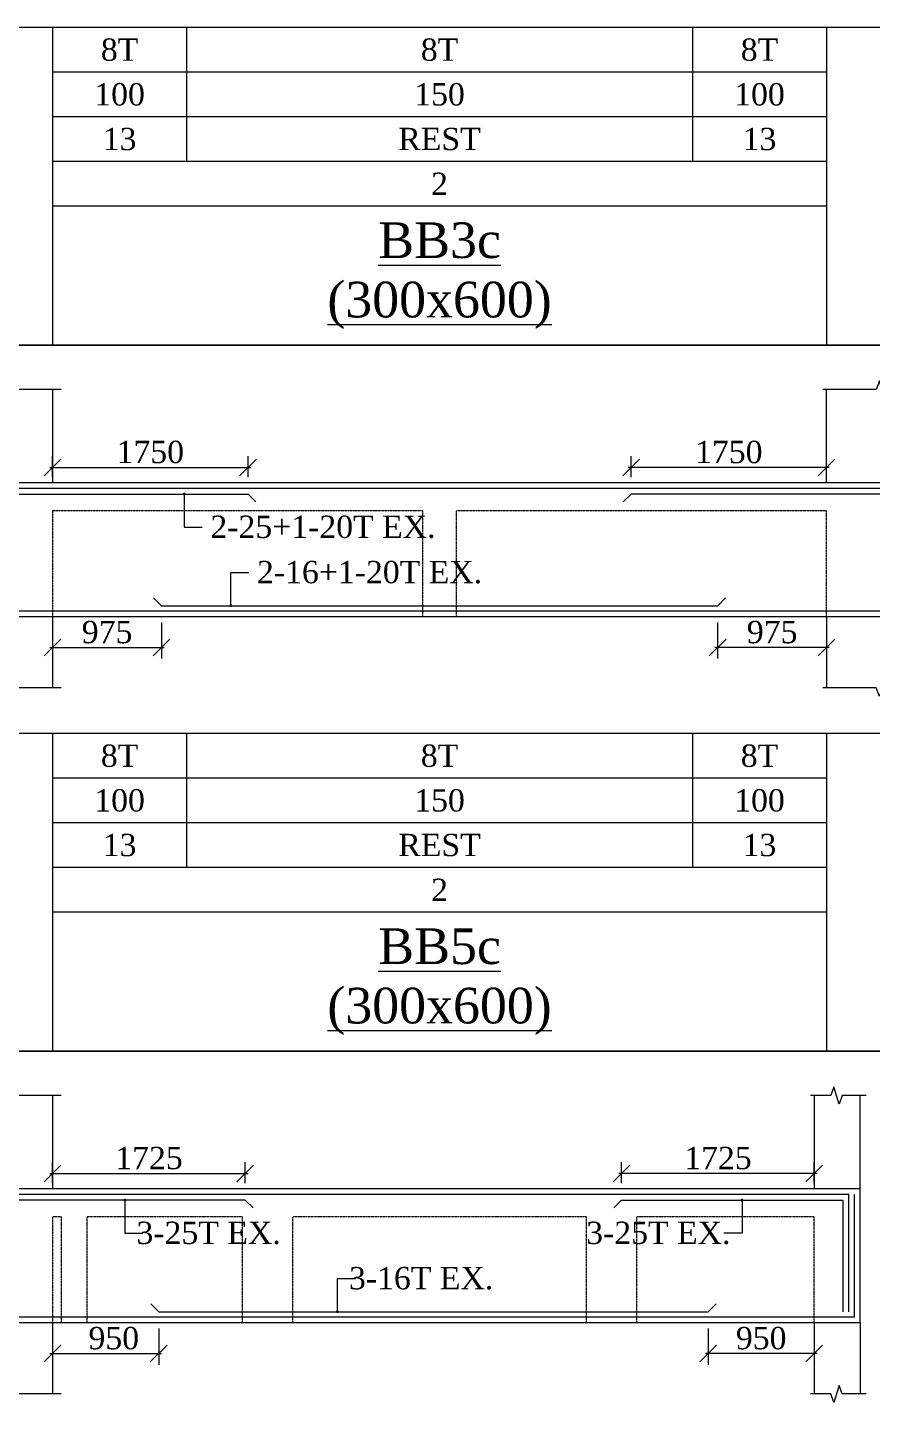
# Model space of a CAD drawing. Header units: inches. Extents: x 11017527 to 11245450, y -2821070 to -2693013.
# Drawn here: x 11069366 to 11076924, y -2715480 to -2703165 of the extents above; entities that cross this region are included whole.
import ezdxf
from ezdxf.enums import TextEntityAlignment as Align

# ---------------------------------------------------------------- set-up
doc = ezdxf.new("R2010")
doc.units = ezdxf.units.IN
doc.header["$LTSCALE"] = 0.5
doc.header["$MEASUREMENT"] = 0
doc.linetypes.add('HIDDEN', pattern=[9.525, 6.35, -3.175])
doc.layers.get('0').update_dxf_attribs({"lineweight": 0})
for name, color, linetype, lineweight in [('S-CUT OUT LINE', 9, 'Continuous', 9), ('S-DIM L.S.', 4, 'Continuous', 9), ('S-L.S.SECTION', 5, 'Continuous', 9), ('S-L.S.SLAB LINE', 8, 'HIDDEN', 5), ('S-L.S.STEEL', 6, 'Continuous', 15), ('S-SECTION MARK', 7, 'Continuous', 0), ('S-SHEET', 251, 'Continuous', 0), ('S-TEXT', 7, 'Continuous', 0), ('S-TEXT L.S. BEAM NO.', 30, 'Continuous', 5), ('S-TEXT. L.S.', 7, 'Continuous', 13)]:
    doc.layers.add(name, color=color, linetype=linetype, lineweight=lineweight)
doc.styles.add('135', font='arial.ttf', dxfattribs={"width": 0.8, "height": 135})
doc.styles.get("Standard").update_dxf_attribs({"font": 'times.ttf'})
doc.styles.add('TEXT', font='times.ttf')
doc.dimstyles.new('75', dxfattribs={"dimtxt": 135, "dimasz": 90, "dimexe": 0.1, "dimexo": 0.03, "dimgap": 0.09, "dimtad": 1, "dimdec": 0, "dimzin": 0, "dimdsep": 46, "dimtxsty": '135', "dimblk": 'ARCHTICK', "dimcen": 0.09, "dimclrd": 256, "dimclre": 256, "dimclrt": 256, "dimadec": 0, "dimazin": 0, "dimtfac": 1, "dimtdec": 0, "dimtofl": 0, "dimtmove": 1, "dimatfit": 3, "dimldrblk": 'DOTSMALL', "dimfxl": 1, "dimtolj": 1, "dimtzin": 0, "dimlwd": -1, "dimlwe": -1, "dimarcsym": 0})
doc.dimstyles.new('SETU_1', dxfattribs={"dimtxt": 200, "dimasz": 150, "dimexe": 100, "dimexo": 50, "dimgap": 35, "dimtad": 1, "dimdec": 0, "dimzin": 0, "dimdsep": 46, "dimtxsty": 'Standard', "dimblk": 'OBLIQUE', "dimcen": 150, "dimdle": 25, "dimclrd": 4, "dimclre": 7, "dimclrt": 256, "dimadec": 0, "dimazin": 0, "dimtfac": 1, "dimtdec": 0, "dimtofl": 0, "dimtmove": 1, "dimatfit": 3, "dimfxl": 1, "dimtolj": 1, "dimtzin": 0, "dimlwd": -1, "dimlwe": 5, "dimarcsym": 1})

# ---------------------------------------------------------------- blocks, each defined once
blk = doc.blocks.new('_Oblique')
at = {"color": 0, "linetype": 'ByBlock', "lineweight": -2}
blk.add_line((-0.5, -0.5), (0.5, 0.5), dxfattribs=at)
blk = doc.blocks.new('*D486')
at = {"layer": 'S-DIM L.S.', "color": 7, "transparency": 16777216}
blk.add_line((11076546, -2707105), (11074746, -2707105), dxfattribs=at)
at = {"layer": 'S-DIM L.S.', "color": 7, "lineweight": 5, "transparency": 16777216}
for p, q in [((11074771, -2707193), (11074771, -2707005)), ((11076521, -2707193), (11076521, -2707005))]:
    blk.add_line(p, q, dxfattribs=at)
at = {"layer": 'S-DIM L.S.', "color": 7, "transparency": 16777216, "xscale": 150, "yscale": 150, "zscale": 150, "rotation": 180}
blk.add_blockref('_Oblique', (11074771, -2707105), dxfattribs=at)
at = {"layer": 'S-DIM L.S.', "color": 7, "transparency": 16777216, "xscale": 150, "yscale": 150, "zscale": 150}
blk.add_blockref('_Oblique', (11076521, -2707105), dxfattribs=at)
at = {"layer": 'S-DIM L.S.', "transparency": 16777216, "insert": (11075646, -2706968), "char_height": 200, "attachment_point": 5, "style": 'TEXT'}
blk.add_mtext('\\A1;1750', dxfattribs=at)
blk = doc.blocks.new('*D487')
at = {"layer": 'S-DIM L.S.', "color": 7, "lineweight": 5, "transparency": 16777216}
for p, q in [((11075546, -2708493), (11075546, -2708818)), ((11076521, -2708493), (11076521, -2708818))]:
    blk.add_line(p, q, dxfattribs=at)
at = {"layer": 'S-DIM L.S.', "color": 7, "transparency": 16777216}
blk.add_line((11076546, -2708718), (11075521, -2708718), dxfattribs=at)
at = {"layer": 'S-DIM L.S.', "color": 7, "transparency": 16777216, "xscale": 150, "yscale": 150, "zscale": 150, "rotation": 180}
blk.add_blockref('_Oblique', (11075546, -2708718), dxfattribs=at)
at = {"layer": 'S-DIM L.S.', "color": 7, "transparency": 16777216, "xscale": 150, "yscale": 150, "zscale": 150}
blk.add_blockref('_Oblique', (11076521, -2708718), dxfattribs=at)
at = {"layer": 'S-DIM L.S.', "transparency": 16777216, "insert": (11076034, -2708581), "char_height": 200, "attachment_point": 5, "style": 'TEXT'}
blk.add_mtext('\\A1;975', dxfattribs=at)
blk = doc.blocks.new('*D488')
at = {"layer": 'S-DIM L.S.', "color": 7, "transparency": 16777216}
blk.add_line((11069566, -2707105), (11071366, -2707105), dxfattribs=at)
at = {"layer": 'S-DIM L.S.', "color": 7, "lineweight": 5, "transparency": 16777216}
for p, q in [((11069591, -2707193), (11069591, -2707005)), ((11071341, -2707193), (11071341, -2707005))]:
    blk.add_line(p, q, dxfattribs=at)
at = {"layer": 'S-DIM L.S.', "color": 7, "transparency": 16777216, "xscale": 150, "yscale": 150, "zscale": 150, "rotation": 180}
blk.add_blockref('_Oblique', (11069591, -2707105), dxfattribs=at)
at = {"layer": 'S-DIM L.S.', "color": 7, "transparency": 16777216, "xscale": 150, "yscale": 150, "zscale": 150}
blk.add_blockref('_Oblique', (11071341, -2707105), dxfattribs=at)
at = {"layer": 'S-DIM L.S.', "transparency": 16777216, "insert": (11070466, -2706968), "char_height": 200, "attachment_point": 5, "style": 'TEXT'}
blk.add_mtext('\\A1;1750', dxfattribs=at)
blk = doc.blocks.new('*D489')
at = {"layer": 'S-DIM L.S.', "color": 7, "lineweight": 5, "transparency": 16777216}
for p, q in [((11069591, -2708493), (11069591, -2708818)), ((11070566, -2708493), (11070566, -2708818))]:
    blk.add_line(p, q, dxfattribs=at)
at = {"layer": 'S-DIM L.S.', "color": 7, "transparency": 16777216}
blk.add_line((11069566, -2708718), (11070591, -2708718), dxfattribs=at)
at = {"layer": 'S-DIM L.S.', "color": 7, "transparency": 16777216, "xscale": 150, "yscale": 150, "zscale": 150, "rotation": 180}
blk.add_blockref('_Oblique', (11069591, -2708718), dxfattribs=at)
at = {"layer": 'S-DIM L.S.', "color": 7, "transparency": 16777216, "xscale": 150, "yscale": 150, "zscale": 150}
blk.add_blockref('_Oblique', (11070566, -2708718), dxfattribs=at)
at = {"layer": 'S-DIM L.S.', "transparency": 16777216, "insert": (11070079, -2708581), "char_height": 200, "attachment_point": 5, "style": 'TEXT'}
blk.add_mtext('\\A1;975', dxfattribs=at)
blk = doc.blocks.new('_ArchTick')
at = {"color": 0, "linetype": 'ByBlock', "const_width": 0.15}
blk.add_lwpolyline([(-0.5, -0.5), (0.5, 0.5)], dxfattribs=at)
blk = doc.blocks.new('*D500')
at = {"layer": 'S-DIM L.S.', "color": 7, "lineweight": 5, "transparency": 16777216}
for p, q in [((11074686, -2713517), (11074686, -2713329)), ((11076411, -2713517), (11076411, -2713329))]:
    blk.add_line(p, q, dxfattribs=at)
at = {"layer": 'S-DIM L.S.', "color": 7, "transparency": 16777216}
blk.add_line((11076436, -2713429), (11074661, -2713429), dxfattribs=at)
at = {"layer": 'S-DIM L.S.', "color": 7, "transparency": 16777216, "xscale": 150, "yscale": 150, "zscale": 150, "rotation": 180}
blk.add_blockref('_Oblique', (11074686, -2713429), dxfattribs=at)
at = {"layer": 'S-DIM L.S.', "color": 7, "transparency": 16777216, "xscale": 150, "yscale": 150, "zscale": 150}
blk.add_blockref('_Oblique', (11076411, -2713429), dxfattribs=at)
at = {"layer": 'S-DIM L.S.', "transparency": 16777216, "insert": (11075549, -2713292), "char_height": 200, "attachment_point": 5, "style": 'TEXT'}
blk.add_mtext('\\A1;1725', dxfattribs=at)
blk = doc.blocks.new('*D501')
at = {"layer": 'S-DIM L.S.', "color": 7, "lineweight": 5, "transparency": 16777216}
for p, q in [((11075461, -2714817), (11075461, -2715142)), ((11076411, -2714817), (11076411, -2715142))]:
    blk.add_line(p, q, dxfattribs=at)
at = {"layer": 'S-DIM L.S.', "color": 7, "transparency": 16777216}
blk.add_line((11076436, -2715042), (11075436, -2715042), dxfattribs=at)
at = {"layer": 'S-DIM L.S.', "color": 7, "transparency": 16777216, "xscale": 150, "yscale": 150, "zscale": 150, "rotation": 180}
blk.add_blockref('_Oblique', (11075461, -2715042), dxfattribs=at)
at = {"layer": 'S-DIM L.S.', "color": 7, "transparency": 16777216, "xscale": 150, "yscale": 150, "zscale": 150}
blk.add_blockref('_Oblique', (11076411, -2715042), dxfattribs=at)
at = {"layer": 'S-DIM L.S.', "transparency": 16777216, "insert": (11075936, -2714905), "char_height": 200, "attachment_point": 5, "style": 'TEXT'}
blk.add_mtext('\\A1;950', dxfattribs=at)
blk = doc.blocks.new('*D502')
at = {"layer": 'S-DIM L.S.', "color": 7, "lineweight": 5, "transparency": 16777216}
for p, q in [((11069591, -2713517), (11069591, -2713329)), ((11071316, -2713517), (11071316, -2713329))]:
    blk.add_line(p, q, dxfattribs=at)
at = {"layer": 'S-DIM L.S.', "color": 7, "transparency": 16777216}
blk.add_line((11069566, -2713429), (11071341, -2713429), dxfattribs=at)
at = {"layer": 'S-DIM L.S.', "color": 7, "transparency": 16777216, "xscale": 150, "yscale": 150, "zscale": 150, "rotation": 180}
blk.add_blockref('_Oblique', (11069591, -2713429), dxfattribs=at)
at = {"layer": 'S-DIM L.S.', "color": 7, "transparency": 16777216, "xscale": 150, "yscale": 150, "zscale": 150}
blk.add_blockref('_Oblique', (11071316, -2713429), dxfattribs=at)
at = {"layer": 'S-DIM L.S.', "transparency": 16777216, "insert": (11070454, -2713292), "char_height": 200, "attachment_point": 5, "style": 'TEXT'}
blk.add_mtext('\\A1;1725', dxfattribs=at)
blk = doc.blocks.new('*D503')
at = {"layer": 'S-DIM L.S.', "color": 7, "lineweight": 5, "transparency": 16777216}
for p, q in [((11069591, -2714817), (11069591, -2715142)), ((11070541, -2714817), (11070541, -2715142))]:
    blk.add_line(p, q, dxfattribs=at)
at = {"layer": 'S-DIM L.S.', "color": 7, "transparency": 16777216}
blk.add_line((11069566, -2715042), (11070566, -2715042), dxfattribs=at)
at = {"layer": 'S-DIM L.S.', "color": 7, "transparency": 16777216, "xscale": 150, "yscale": 150, "zscale": 150, "rotation": 180}
blk.add_blockref('_Oblique', (11069591, -2715042), dxfattribs=at)
at = {"layer": 'S-DIM L.S.', "color": 7, "transparency": 16777216, "xscale": 150, "yscale": 150, "zscale": 150}
blk.add_blockref('_Oblique', (11070541, -2715042), dxfattribs=at)
at = {"layer": 'S-DIM L.S.', "transparency": 16777216, "insert": (11070139, -2714905), "char_height": 200, "attachment_point": 5, "style": 'TEXT'}
blk.add_mtext('\\A1;950', dxfattribs=at)

msp = doc.modelspace()

# ---------------------------------------------------------------- linework, layer by layer
at = {"layer": 'S-CUT OUT LINE'}
for points, elevation in [([(11069666.365, -2706407.076), (11069157.576, -2706407.076), (11069129.606, -2706483.923), (11069082.929, -2706330.228), (11069054.959, -2706407.076), (11068608.846, -2706407.076)], 0.082), ([(11077546.365, -2706407.076), (11077068.95, -2706407.076), (11077040.979, -2706483.923), (11076994.302, -2706330.228), (11076966.332, -2706407.076), (11076488.846, -2706407.076)], 0.082), ([(11069666.365, -2709079.845), (11069157.576, -2709079.845), (11069129.606, -2709002.997), (11069082.929, -2709156.693), (11069054.959, -2709079.845), (11068608.846, -2709079.845)], 0.082), ([(11077546.365, -2709079.845), (11077068.95, -2709079.845), (11077040.979, -2709002.997), (11076994.302, -2709156.693), (11076966.332, -2709079.845), (11076488.846, -2709079.845)], 0.082), ([(11069666.365, -2712730.836), (11068949.356, -2712730.836), (11068921.386, -2712807.683), (11068874.709, -2712653.988), (11068846.739, -2712730.836), (11068358.846, -2712730.836)], 0.053), ([(11076876.698, -2712730.836), (11076662.487, -2712730.836), (11076634.517, -2712807.683), (11076587.84, -2712653.988), (11076559.87, -2712730.836), (11076378.842, -2712730.836)], 0.053), ([(11069666.365, -2715403.605), (11068949.356, -2715403.605), (11068921.386, -2715326.757), (11068874.709, -2715480.453), (11068846.739, -2715403.605), (11068358.846, -2715403.605)], 0.053), ([(11076876.698, -2715403.605), (11076662.487, -2715403.605), (11076634.517, -2715326.757), (11076587.84, -2715480.453), (11076559.87, -2715403.605), (11076378.842, -2715403.605)], 0.053)]:
    msp.add_lwpolyline(points, dxfattribs=dict(at, elevation=elevation))
at = {"layer": 'S-L.S.SECTION', "color": 1}
for p, q in [((11069591.365, -2706407.076, 0.077), (11069591.365, -2707243.46, 0.077)), ((11076521.365, -2707243.46, 0.06), (11076521.365, -2706407.076, 0.06)), ((11069591.365, -2708443.46, 0.077), (11069591.365, -2709079.845, 0.077)), ((11076521.365, -2708443.46, 0.06), (11076521.365, -2709079.845, 0.06)), ((11069591.365, -2712730.836, 0.062), (11069591.365, -2713567.22, 0.062)), ((11076411.365, -2712730.836, 0.061), (11076411.365, -2713567.22, 0.061)), ((11076821.365, -2713567.22, 0.03), (11076821.365, -2712730.836, 0.03)), ((11069591.365, -2714767.22, 0.062), (11069591.365, -2715403.605, 0.062)), ((11076411.365, -2714767.22, 0.061), (11076411.365, -2715403.605, 0.061)), ((11076821.365, -2714767.22, 0.03), (11076821.365, -2715403.605, 0.03))]:
    msp.add_line(p, q, dxfattribs=at)
at = {"layer": 'S-L.S.SECTION', "color": 5}
for p, q in [((11082401.365, -2707243.46, 0.044), (11063711.365, -2707243.46, 0.06)), ((11082101.361, -2708443.469, 0.077), (11064011.365, -2708443.46, 0.06)), ((11076821.365, -2713567.22, 0.014), (11063711.365, -2713567.207, 0.044)), ((11076821.365, -2714767.22, 0.03), (11076821.365, -2713567.22, 0.03)), ((11076821.365, -2714767.22, 0.014), (11065211.365, -2714767.208, 0.041))]:
    msp.add_line(p, q, dxfattribs=at)
at = {"layer": 'S-L.S.SLAB LINE', "linetype": 'HIDDEN', "ltscale": 0.8}
for p, q in [((11072906.365, -2707493.461, 0.068), (11069591.365, -2707493.461, 0.071)), ((11069591.365, -2707493.461, 0.06), (11069591.365, -2708443.46, 0.06)), ((11072906.365, -2708443.46, 0.06), (11072906.365, -2707493.461, 0.06)), ((11076521.365, -2707493.461, 0.065), (11073206.365, -2707493.461, 0.068)), ((11073206.365, -2708443.46, 0.06), (11073206.365, -2707493.461, 0.06)), ((11076521.365, -2708443.46, 0.06), (11076521.365, -2707493.461, 0.06)), ((11069671.365, -2713817.221, 0.032), (11069591.365, -2713817.221, 0.033)), ((11069591.365, -2713817.221, 0.045), (11069591.365, -2714767.22, 0.045)), ((11069671.365, -2714767.213, 0.061), (11069671.365, -2713817.221, 0.061)), ((11071291.365, -2713817.221, 0.025), (11069901.365, -2713817.221, 0.031)), ((11069901.365, -2714767.213, 0.061), (11069901.365, -2713817.221, 0.061)), ((11071291.365, -2714767.215, 0.061), (11071291.365, -2713817.221, 0.061)), ((11074371.365, -2713817.221, 0.011), (11071741.365, -2713817.221, 0.023)), ((11071741.365, -2714767.215, 0.061), (11071741.365, -2713817.221, 0.061)), ((11074371.365, -2714767.218, 0.061), (11074371.365, -2713817.221, 0.061)), ((11076411.361, -2713817.221, 0.002), (11074821.365, -2713817.221, 0.009)), ((11074821.365, -2714767.218, 0.061), (11074821.365, -2713817.221, 0.061)), ((11076411.361, -2714767.22, 0.061), (11076411.361, -2713817.221, 0.061))]:
    msp.add_line(p, q, dxfattribs=at)
at = {"layer": 'S-L.S.STEEL', "color": 1}
for p, q in [((11082301.365, -2707293.46, 0.044), (11063811.365, -2707293.46, 0.06)), ((11082907.744, -2708393.46, 0.044), (11063204.982, -2708393.46, 0.06)), ((11076721.365, -2713617.22, 0.014), (11063811.365, -2713617.207, 0.044)), ((11076721.365, -2714667.22, 0.03), (11076721.365, -2713617.22, 0.03)), ((11076771.365, -2714717.22, 0.03), (11076771.365, -2713617.22, 0.03)), ((11076771.365, -2714717.22, 0.015), (11063204.982, -2714717.206, 0.046))]:
    msp.add_line(p, q, dxfattribs=at)
at = {"layer": 'S-L.S.STEEL'}
for p, q in [((11067466.365, -2707343.46, 0.054), (11071341.365, -2707343.46, 0.01)), ((11071341.365, -2707343.46, 0.06), (11071412.373, -2707414.469, 0.06)), ((11074771.365, -2707343.46, 0.06), (11074700.356, -2707414.469, 0.06)), ((11078646.365, -2707343.46, 0.071), (11074771.365, -2707343.46, 0.01)), ((11070566.365, -2708343.46, 0.08), (11070495.356, -2708272.452, 0.08)), ((11070566.365, -2708343.46, 0.06), (11075546.365, -2708343.46, 0.06)), ((11075546.365, -2708343.46, 0.07), (11075617.373, -2708272.452, 0.07)), ((11071316.365, -2713667.22, 0.061), (11067591.365, -2713667.22, -0.003)), ((11071316.365, -2713667.22, 0.075), (11071387.373, -2713738.229, 0.075)), ((11074686.361, -2713667.22, 0.074), (11074615.352, -2713738.229, 0.074)), ((11074686.361, -2713667.22, 0.061), (11076671.365, -2713667.22, 0.013)), ((11076671.365, -2714667.22, 0.03), (11076671.365, -2713667.22, 0.03)), ((11070541.365, -2714667.22, 0.069), (11070470.356, -2714596.212, 0.069)), ((11075461.361, -2714667.22, 0.06), (11075532.369, -2714596.212, 0.06)), ((11070541.365, -2714667.22, 0.045), (11075461.361, -2714667.22, 0.043))]:
    msp.add_line(p, q, dxfattribs=at)
at = {"layer": 'S-SHEET'}
for p, q in [((11082400.811, -2703164.7, 0.017), (11063710.811, -2703164.7, 0.034)), ((11069590.811, -2703164.7, 0.017), (11069590.811, -2706010.487, 0.017)), ((11070790.811, -2703164.7, 0.017), (11070790.811, -2704364.7, 0.017)), ((11075320.811, -2703164.7, 0.029), (11075320.811, -2704364.7, 0.029)), ((11076520.811, -2703164.7, 0.017), (11076520.811, -2706010.487, 0.017)), ((11076520.811, -2703564.7, 0.034), (11069590.811, -2703564.7, 0.028)), ((11076520.811, -2703964.7, 0.034), (11069590.811, -2703964.7, 0.028)), ((11076520.811, -2704364.7, 0.034), (11069590.811, -2704364.7, 0.028)), ((11076520.811, -2704764.7, 0.034), (11069590.811, -2704764.7, 0.028)), ((11057421.852, -2706010.44, -0.001), (11115101.842, -2706010.44, -0.001)), ((11082400.811, -2706010.487, 0.017), (11063710.811, -2706010.487, 0.034)), ((11082400.811, -2709488.46, 0.043), (11063710.811, -2709488.46, 0.06)), ((11069590.811, -2709488.46, 0.043), (11069590.811, -2712334.248, 0.043)), ((11070790.811, -2709488.46, 0.043), (11070790.811, -2710688.46, 0.043)), ((11075320.811, -2709488.46, 0.055), (11075320.811, -2710688.46, 0.055)), ((11076520.811, -2709488.46, 0.043), (11076520.811, -2712334.248, 0.043)), ((11076520.811, -2709888.46, 0.059), (11069590.811, -2709888.46, 0.053)), ((11076520.811, -2710288.46, 0.059), (11069590.811, -2710288.46, 0.053)), ((11076520.811, -2710688.46, 0.059), (11069590.811, -2710688.46, 0.053)), ((11076520.811, -2711088.46, 0.059), (11069590.811, -2711088.46, 0.053)), ((11057421.852, -2712334.2), (11115101.842, -2712334.2)), ((11082400.811, -2712334.248, 0.043), (11063710.811, -2712334.248, 0.06))]:
    msp.add_line(p, q, dxfattribs=at)

# ---------------------------------------------------------------- texts
at = {"layer": 'S-TEXT', "char_height": 200, "attachment_point": 5, "style": 'TEXT'}
for s, insert, width in [('8T', (11070190.811, -2703364.7, 0.025), 1200), ('8T', (11073055.811, -2703364.685, 0.029), 4530), ('8T', (11075920.811, -2703364.7, 0.037), 1200), ('\\pt2025;100', (11070190.811, -2703764.7, 0.017), 1200), ('\\pxt9.000002;150', (11073055.811, -2703764.67, 0.025), 4530), ('\\pt2025;100', (11075920.811, -2703764.7, 0.029), 1200), ('13', (11070190.811, -2704164.7, 0.017), 1200), ('REST', (11073055.811, -2704164.67, 0.025), 4530), ('13', (11075920.811, -2704164.7, 0.029), 1200), ('2', (11073055.811, -2704564.685, 0.026), 6930), ('8T', (11070190.811, -2709688.46, 0.051), 1200), ('8T', (11073055.811, -2709688.445, 0.054), 4530), ('8T', (11075920.811, -2709688.46, 0.04), 1200), ('\\pt2025;100', (11070190.811, -2710088.46, 0.044), 1200), ('\\pxt9.000002;150', (11073055.811, -2710088.43, 0.05), 4530), ('\\pt2025;100', (11075920.811, -2710088.46, 0.033), 1200), ('13', (11070190.811, -2710488.46, 0.043), 1200), ('REST', (11073055.811, -2710488.43, 0.05), 4530), ('13', (11075920.811, -2710488.46, 0.033), 1200), ('2', (11073055.811, -2710888.445, 0.051), 6930)]:
    msp.add_mtext(s, dxfattribs=dict(at, insert=insert, width=width))
at = {"layer": 'S-TEXT L.S. BEAM NO.', "linetype": 'ByBlock', "char_height": 319.2745, "width": 6930, "attachment_point": 5, "style": 'TEXT'}
for s, insert in [('{\\LBB3c\\P(300x600)}', (11073055.811, -2705387.578, 0.022)), ('{\\LBB5c\\P(300x600)}', (11073055.811, -2711711.339, 0.048))]:
    msp.add_mtext(s, dxfattribs=dict(at, insert=insert))
at = {"layer": 'S-TEXT. L.S.', "style": 'TEXT'}
for s, p in [('2-25+1-20T EX.', (11071003.866, -2707736.879, 0.033)), ('2-16+1-20T EX.', (11071421.196, -2708142.298, 0.004))]:
    msp.add_text(s, height=200, dxfattribs=at).set_placement(p)
for s, p in [('3-25T EX.', (11070987.78, -2714060.639, 0.003)), ('3-25T EX.', (11075014.949, -2714060.639, 0.003)), ('3-16T EX.', (11072890.818, -2714466.361, 0.007))]:
    msp.add_text(s, height=200, dxfattribs=at).set_placement(p, align=Align.CENTER)

# ---------------------------------------------------------------- dimensions: what is measured, and where the dimension line sits
at = {"layer": 'S-DIM L.S.'}
for base, p1, p2, picture, middle in [((11071341.365, -2707105.309, 0.06), (11069591.365, -2707243.46, 0.06), (11071341.365, -2707243.46, 0.06), '*D488', (11070466.365, -2706968.29, 0.06)), ((11071316.365, -2713429.069, 0.096), (11069591.365, -2713567.22, 0.079), (11071316.365, -2713567.22, 0.075), '*D502', (11070453.865, -2713292.05, 0.096))]:
    dim = msp.add_linear_dim(base=base, p1=p1, p2=p2, dimstyle='SETU_1', override={"dimtxsty": 'TEXT', "dimblk": 'Oblique', "dimclrd": 7, "dimarcsym": 1}, dxfattribs=at)
    dim.commit()
    dim.dimension.update_dxf_attribs({"geometry": picture, "text_midpoint": middle})
for base, p1, p2, picture, middle in [((11074771.365, -2707105.309, 0.06), (11076521.365, -2707243.46, 0.06), (11074771.365, -2707243.46, 0.06), '*D486', (11075646.365, -2706968.29, 0.06)), ((11074686.361, -2713429.069, 0.078), (11076411.361, -2713567.22, 0.078), (11074686.361, -2713567.22, 0.074), '*D500', (11075548.861, -2713292.05, 0.078))]:
    dim = msp.add_linear_dim(base=base, p1=p1, p2=p2, angle=180, dimstyle='SETU_1', override={"dimtxsty": 'TEXT', "dimblk": 'Oblique', "dimclrd": 7, "dimarcsym": 1}, dxfattribs=at)
    dim.commit()
    dim.dimension.update_dxf_attribs({"geometry": picture, "text_midpoint": middle})
for base, p1, p2, picture, middle in [((11070566.365, -2708718.197, 0.06), (11069591.365, -2708443.46, 0.06), (11070566.365, -2708443.46, 0.08), '*D489', (11070078.865, -2708718.197, 0.06)), ((11070541.365, -2715041.957, 0.096), (11069591.365, -2714767.22, 0.079), (11070541.365, -2714767.22, 0.069), '*D503', (11070139.057, -2715041.957, 0.096))]:
    dim = msp.add_linear_dim(base=base, p1=p1, p2=p2, dimstyle='SETU_1', override={"dimtxsty": 'TEXT', "dimblk": 'Oblique', "dimclrd": 7, "dimarcsym": 1}, dxfattribs=at)
    dim.commit()
    dim.dimension.update_dxf_attribs({"geometry": picture, "text_midpoint": middle, "dimtype": 160})
for base, p1, p2, picture, middle in [((11075546.365, -2708718.197, 0.06), (11076521.365, -2708443.46, 0.06), (11075546.365, -2708443.46, 0.07), '*D487', (11076033.865, -2708718.197, 0.06)), ((11075461.361, -2715041.957, 0.078), (11076411.361, -2714767.22, 0.078), (11075461.361, -2714767.22, 0.06), '*D501', (11075936.361, -2715041.957, 0.078))]:
    dim = msp.add_linear_dim(base=base, p1=p1, p2=p2, angle=180, dimstyle='SETU_1', override={"dimtxsty": 'TEXT', "dimblk": 'Oblique', "dimclrd": 7, "dimarcsym": 1}, dxfattribs=at)
    dim.commit()
    dim.dimension.update_dxf_attribs({"geometry": picture, "text_midpoint": middle, "dimtype": 160})

# ---------------------------------------------------------------- leaders
at = {"layer": 'S-SECTION MARK'}
for points in [[(11070769.522, -2707343.49, 0.062), (11070769.522, -2707640.766, 0.062), (11070931.022, -2707640.766, 0.062)], [(11071186.852, -2708343.46, 0.034), (11071186.852, -2708046.185, 0.034), (11071348.353, -2708046.185, 0.034)], [(11070238.436, -2713667.25, 0.032), (11070238.436, -2713964.526, 0.032), (11070399.937, -2713964.526, 0.032)], [(11075764.293, -2713667.25, 0.032), (11075764.293, -2713964.526, 0.032), (11075602.793, -2713964.526, 0.032)], [(11072141.474, -2714667.22, 0.004), (11072141.474, -2714369.945, 0.004), (11072302.975, -2714369.945, 0.004)]]:
    msp.add_leader(points, dimstyle='75', override={"dimasz": 100, "dimclrd": 7}, dxfattribs=at)

doc.saveas('drawing.dxf')
